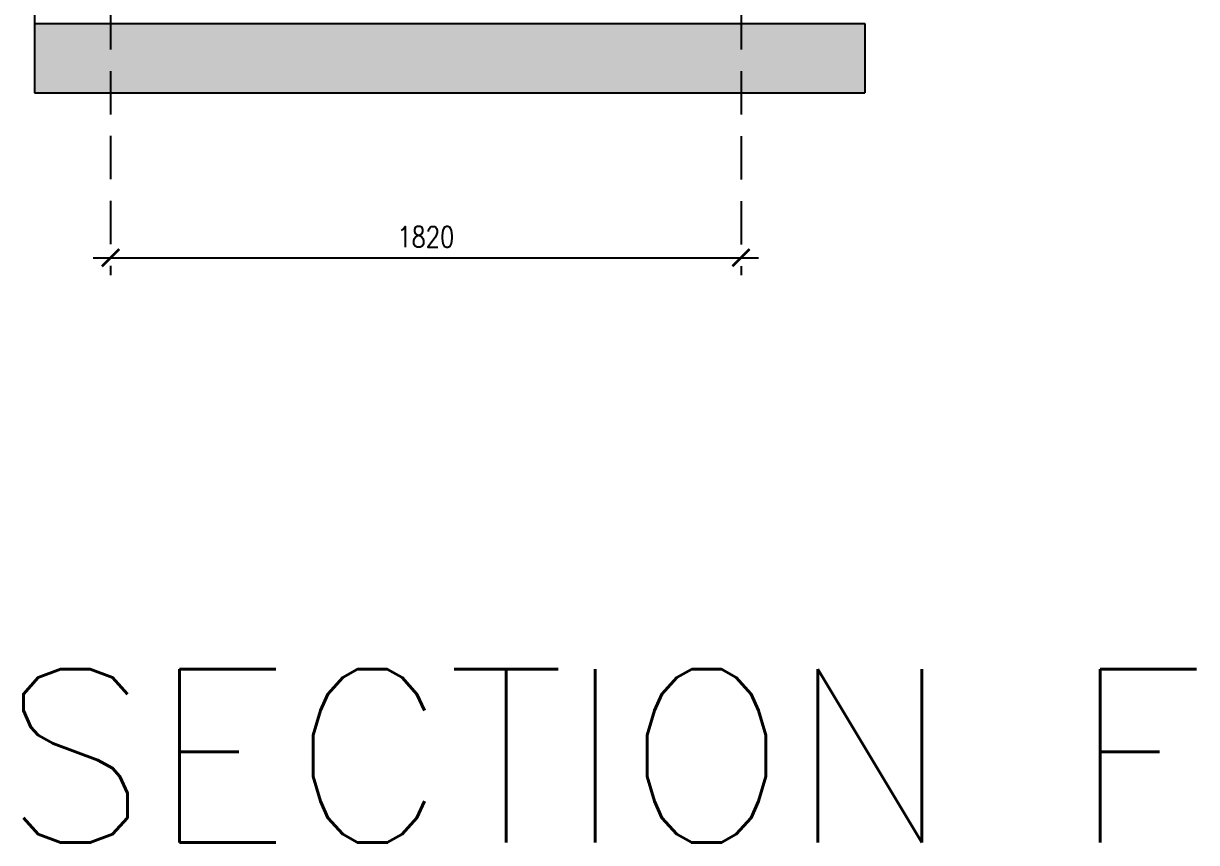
# Model space of a CAD drawing. Header units: inches. Extents: x -12478 to 399182, y -23212 to 525552.
# Drawn here: x 83333 to 86719, y -11534 to -9170 of the extents above; entities that cross this region are included whole.
import ezdxf

# ---------------------------------------------------------------- set-up
doc = ezdxf.new("R2010")
doc.units = ezdxf.units.IN
doc.header["$LTSCALE"] = 1000
doc.header["$MEASUREMENT"] = 0
doc.linetypes.add('HIDDEN2', pattern=[0.1875, 0.125, -0.0625])
for name, color, linetype in [('A-DIM', 9, 'Continuous'), ('A-TEXT', 7, 'Continuous'), ('Layer3', 3, 'Continuous'), ('Layer7', 8, 'Continuous')]:
    doc.layers.add(name, color=color, linetype=linetype)
doc.styles.add('ROMANS', font='romans', dxfattribs={"height": 0.2})
doc.styles.add('ZZ-Dim All', font='romans.shx', dxfattribs={"width": 0.8})
doc.dimstyles.new('DIM-100', dxfattribs={"dimscale": 50, "dimtxt": 1.25, "dimasz": 1, "dimexe": 1, "dimexo": 1, "dimgap": 0.6, "dimtad": 1, "dimdec": 0, "dimrnd": 5, "dimdsep": 46, "dimtxsty": 'ZZ-Dim All', "dimblk1": 'ARCHTICK', "dimblk2": 'ARCHTICK', "dimsah": 1, "dimcen": 1, "dimdle": 1, "dimclrd": 256, "dimclre": 8, "dimclrt": 256, "dimazin": 2, "dimtfac": 1, "dimtdec": 0, "dimtix": 1, "dimtmove": 2, "dimatfit": 2, "dimfxl": 0.1, "dimtolj": 1, "dimtzin": 0, "dimlwd": -1, "dimlwe": -1, "dimarcsym": 0})

# ---------------------------------------------------------------- blocks, each defined once
blk = doc.blocks.new('_ARCHTICK')
at = {"color": 0, "linetype": 'ByBlock', "const_width": 0.15}
blk.add_lwpolyline([(-0.5, -0.5), (0.5, 0.5)], dxfattribs=at)
blk = doc.blocks.new('*D769')
at = {"layer": 'A-DIM', "color": 8, "linetype": 'HIDDEN2', "transparency": 16777216}
for p, q in [((83584.4, -9120.1), (83584.4, -9896.3)), ((85403.9, -9120.6), (85403.9, -9896.3))]:
    blk.add_line(p, q, dxfattribs=at)
at = {"layer": 'A-DIM', "transparency": 16777216}
blk.add_line((83534.4, -9846.3), (85453.9, -9846.3), dxfattribs=at)
at = {"layer": 'Defpoints', "color": 0, "transparency": 16777216}
for p in [(83584.4, -9070.1, 0), (85403.9, -9070.6, 0), (85403.9, -9846.3)]:
    blk.add_point(p, dxfattribs=at)
at = {"layer": 'A-DIM', "transparency": 16777216, "xscale": 50, "yscale": 50, "zscale": 50, "rotation": 180}
blk.add_blockref('_ARCHTICK', (83584.4, -9846.3), dxfattribs=at)
at = {"layer": 'A-DIM', "transparency": 16777216, "xscale": 50, "yscale": 50, "zscale": 50}
blk.add_blockref('_ARCHTICK', (85403.9, -9846.3), dxfattribs=at)
at = {"layer": 'A-DIM', "color": 3, "transparency": 16777216, "insert": (84494.1, -9786.3), "char_height": 60, "attachment_point": 5, "style": 'ZZ-Dim All'}
blk.add_mtext('\\A1;1820', dxfattribs=at)

msp = doc.modelspace()

# ---------------------------------------------------------------- hatches: boundary and pattern name
at = {"layer": 'Layer7'}
h = msp.add_hatch(dxfattribs=at)
h.set_pattern_fill('AR-CONC', color=256, scale=10, style=0)
h.set_pattern_definition([(50, (38581.566, 1306.64), (71.72602, -6.27521), [7.5, -82.5]), (355, (38581.566, 1306.64), (-13.87513, 75.21921), [6, -66]), (100.4514, (38587.54, 1306.12), (57.85094, 68.94395), [6.37402, -70.11421]), (46.1842, (38581.566, 1326.64), (106.7241, -16.5519), [11.25, -123.75]), (96.6356, (38590.46, 1325.26), (93.46627, 97.41179), [9.56103, -105.1713]), (351.1842, (38581.57, 1326.64), (93.4662, 97.41186), [9, -99]), (21, (38591.566, 1321.64), (59.690705, -40.26189), [7.5, -82.5]), (326, (38591.566, 1321.64), (24.33153, 72.515), [6, -66]), (71.4514, (38596.54, 1318.285), (84.02226, 32.25305), [6.37402, -70.11421]), (37.5, (38581.566, 1306.64), (1.215986, 33.289385), [0, -65.2, 0, -67, 0, -66.25]), (7.5, (38581.566, 1306.64), (26.306954, 39.44117), [0, -38.2, 0, -63.7, 0, -25.25]), (327.5, (38559.266, 1306.64), (53.382244, -2.255487), [0, -25, 0, -78, 0, -103.5]), (317.5, (38549.266, 1306.64), (58.318617, 10.0105), [0, -32.5, 0, -51.8, 0, -73.5])])
h.paths.add_polyline_path([(83364.3, -9170.6), (83364.3, -9370.6), (85761.2, -9370.6), (85761.2, -9170.6)])

# ---------------------------------------------------------------- linework, layer by layer
at = {"layer": 'Layer3'}
for p, q in [((83364.3, -4720.1, 0), (83364.3, -9370.1, 0)), ((83364.3, -9170.1, 0), (85761.2, -9170.6, 0)), ((85761.2, -9170.6, 0), (85761.2, -9370.6, 0)), ((83364.3, -9370.1, 0), (85761.2, -9370.6, 0))]:
    msp.add_line(p, q, dxfattribs=at)

# ---------------------------------------------------------------- texts
at = {"layer": 'A-TEXT', "style": 'ROMANS'}
msp.add_text('SECTION F', height=500, dxfattribs=at).set_placement((83268.6, -11534.1, 0))

# ---------------------------------------------------------------- dimensions: what is measured, and where the dimension line sits
at = {"layer": 'A-DIM'}
dim = msp.add_linear_dim(base=(85403.8512, -9846.3409, 0), p1=(83584.4339, -9070.1082, 0), p2=(85403.8512, -9070.6082, 0), dimstyle='DIM-100', override={"dimtxt": 1.2, "dimclrt": 3}, dxfattribs=at)
dim.commit()
dim.dimension.update_dxf_attribs({"geometry": '*D769', "text_midpoint": (84494.1426, -9786.3409, 0)})

doc.saveas('drawing.dxf')
